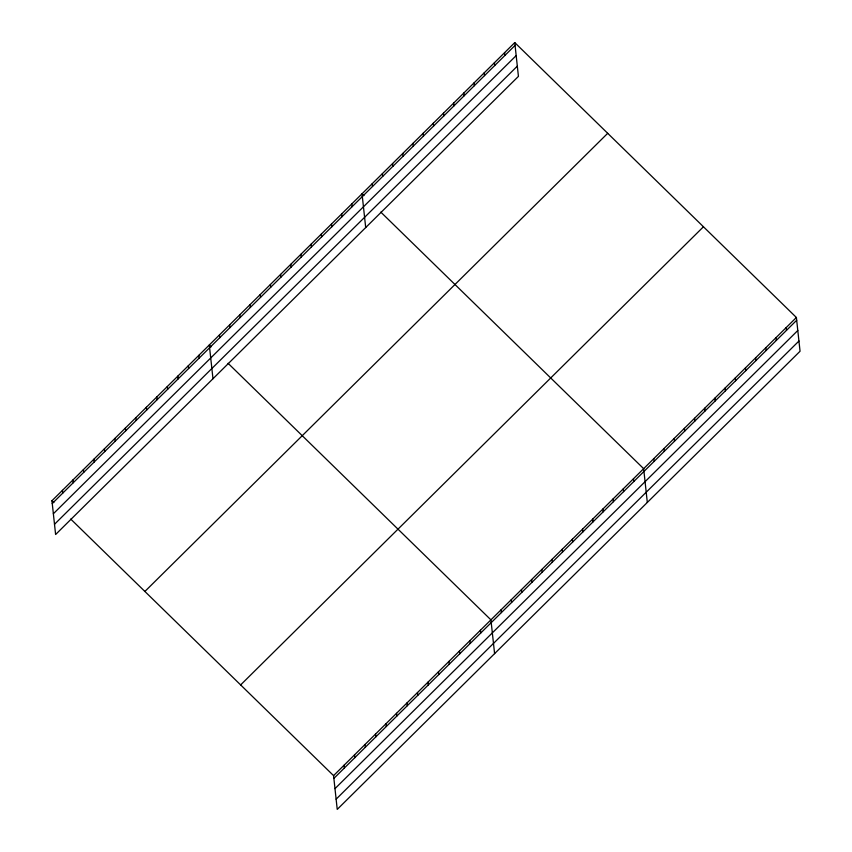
<?xml version="1.0" encoding="UTF-8"?>
<svg xmlns="http://www.w3.org/2000/svg" width="852" height="852" viewBox="0 0 852 852"><rect width="100%" height="100%" fill="white"/><g stroke="black" fill="none" stroke-linecap="round" stroke-linejoin="round"><path stroke-width="1.28" d="M514.768 42.6L518.431 76.371L55.614 534.513L51.951 500.742L514.768 42.6L796.386 317.487L800.049 351.258L337.232 809.4L333.569 775.629L70.727 519.07M52.249 503.521L515.066 45.38M53.367 513.745L516.174 55.604M54.507 524.278L517.324 66.136M144.883 591.458L607.7 133.317M240.637 684.923L703.443 226.781M333.569 775.629L796.386 317.487M333.867 778.408L796.684 320.267M334.985 788.643L797.791 330.501M336.125 799.176L798.942 341.034M363.91 195.619L362.036 193.787L365.7 227.559M380.812 212.116L643.654 468.675L647.318 502.446M211.19 346.807L209.304 344.975L212.979 378.735M228.08 363.303L490.922 619.862L494.597 653.633M51.951 500.742L53.825 502.573M786.194 327.573L786.502 330.352M776.012 337.648L776.321 340.427M765.831 347.733L766.14 350.513M755.649 357.808L755.958 360.588M745.468 367.883L745.777 370.663M735.287 377.968L735.596 380.748M725.105 388.043L725.414 390.823M714.924 398.129L715.233 400.909M704.742 408.204L705.041 410.983M694.561 418.279L694.859 421.058M684.38 428.364L684.678 431.144M674.198 438.439L674.496 441.219M664.017 448.525L664.315 451.304M653.835 458.6L654.134 461.379M633.473 478.76L633.771 481.54M623.291 488.835L623.589 491.615M613.11 498.921L613.408 501.7M602.928 508.995L603.227 511.775M592.747 519.07L593.045 521.85M582.566 529.156L582.864 531.936M572.384 539.231L572.682 542.01M562.192 549.316L562.501 552.096M504.586 52.675L504.885 55.455M552.011 559.391L552.32 562.171M494.405 62.76L494.703 65.54M541.829 569.466L542.138 572.246M484.224 72.835L484.522 75.615M531.648 579.552L531.957 582.331M474.031 82.921L474.34 85.701M521.467 589.627L521.775 592.406M463.85 92.996L464.159 95.775M511.285 599.702L511.594 602.481M453.669 103.071L453.978 105.85M501.104 609.787L501.413 612.567M443.487 113.156L443.796 115.936M433.306 123.231L433.615 126.011M480.432 630.246L480.73 633.025M423.125 133.317L423.433 136.096M469.942 640.629L470.24 643.409M412.943 143.392L413.252 146.171M459.452 651.024L459.75 653.803M402.762 153.466L403.071 156.246M448.961 661.408L449.26 664.187M392.58 163.552L392.878 166.332M438.471 671.791L438.769 674.571M382.399 173.627L382.697 176.407M427.981 682.175L428.279 684.955M372.217 183.712L372.516 186.492M417.491 692.559L417.789 695.338M407 702.943L407.299 705.722M351.855 203.862L352.153 206.642M396.51 713.326L396.808 716.106M341.673 213.948L341.971 216.727M386.02 723.71L386.318 726.49M331.492 224.023L331.79 226.802M321.31 234.108L321.609 236.888M375.53 734.094L375.828 736.873M311.129 244.183L311.427 246.963M365.039 744.478L365.338 747.257M300.948 254.258L301.246 257.038M354.549 754.861L354.847 757.641M290.766 264.344L291.065 267.123M344.059 765.245L344.357 768.025M280.585 274.419L280.883 277.198M270.404 284.504L270.702 287.284M260.222 294.579L260.52 297.359M250.03 304.654L250.339 307.434M239.849 314.739L240.157 317.519M229.667 324.814L229.976 327.594M219.486 334.9L219.795 337.669M198.814 355.359L199.123 358.138M188.324 365.742L188.633 368.522M177.834 376.126L178.143 378.906M167.343 386.51L167.652 389.289M156.853 396.894L157.162 399.673M146.363 407.277L146.672 410.057M135.873 417.661L136.182 420.441M125.382 428.055L125.691 430.824M114.892 438.439L115.19 441.219M104.402 448.823L104.7 451.603M93.912 459.207L94.21 461.986M83.421 469.59L83.72 472.37M72.931 479.974L73.229 482.754M62.441 490.358L62.739 493.138"/></g></svg>
